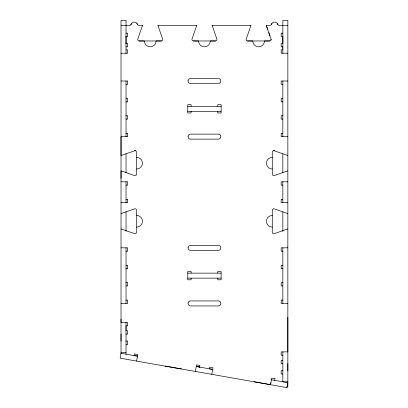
<?xml version="1.0" encoding="UTF-8"?>
<svg xmlns="http://www.w3.org/2000/svg" width="408" height="408" viewBox="0 0 408 408"><rect width="100%" height="100%" fill="white"/><g stroke="black" fill="none" stroke-linecap="round" stroke-linejoin="round"><path stroke-width="0.61" d="M121.028 341.062L121.028 334.111M121.028 178.464L121.028 136.619L127.699 136.619L127.699 133.283L126.031 133.283M126.031 172.747L126.031 153.694M287.849 363.528L287.849 370.887M287.849 317.342L287.849 351.9L281.173 351.9L281.173 355.235L282.841 355.235M121.028 25.403L129.55 25.403A1.668 1.668 0 0 0 131.121 24.291A3.335 3.335 0 0 1 137.414 24.291A1.668 1.668 0 0 0 138.985 25.403L142.504 25.403L137.736 39.306A1.668 1.668 0 0 0 139.403 40.973L161.094 40.973A1.668 1.668 0 0 0 162.761 39.306L158.059 25.883A1.673 1.673 0 0 1 157.993 25.398M250.879 25.525L212.18 25.403L216.949 39.306A1.668 1.668 0 0 1 215.281 40.973L193.596 40.973A1.668 1.668 0 0 1 191.923 39.306L196.692 25.403L157.993 25.403M287.849 25.403L279.322 25.403A1.668 1.668 0 0 1 277.751 24.291A3.335 3.335 0 0 0 271.458 24.291A1.668 1.668 0 0 1 269.887 25.403L266.373 25.525A1.703 1.703 0 0 0 266.439 25.883L271.136 39.306L271.019 39.923M134.171 355.577L134.462 353.93L137.746 354.511L136.583 361.08M195.35 371.443L196.513 364.874L199.798 365.451L199.507 367.098M209.365 368.832L209.656 367.19L212.94 367.771L211.778 374.34M270.545 384.703L271.708 378.094L274.992 378.711M274.706 380.353L274.992 378.675M137.277 357.138L137.45 356.153L121.023 353.257L120.151 358.183L286.972 387.6L287.405 385.137M286.972 387.6L287.844 382.673L270.953 379.695M270.718 383.719L270.892 382.73M130.886 24.735L131.59 23.414M271.228 24.735L271.932 23.414M161.395 40.948L156.085 40.973A5.84 5.84 0 0 1 150.246 46.813A5.84 5.84 0 0 1 144.412 40.973L139.102 40.948M215.582 40.948L210.278 40.973A5.84 5.84 0 0 1 204.439 46.813A5.84 5.84 0 0 1 198.599 40.973L193.29 40.948M269.775 40.948L264.466 40.973A5.84 5.84 0 0 1 258.626 46.813A5.84 5.84 0 0 1 252.787 40.973L247.477 40.948M126.031 33.191L127.699 33.191L127.699 36.526L125.878 36.526M282.841 33.191L281.173 33.191L281.173 36.526L282.994 36.526M125.878 43.477L127.699 43.477L127.699 46.813L126.031 46.813M282.994 43.477L281.173 43.477L281.173 46.813L282.841 46.813M126.031 49.873L127.699 49.873L127.699 53.208L121.028 53.208M282.841 49.873L281.173 49.873L281.173 53.208L287.849 53.208M121.028 81.013L127.699 81.013L127.699 84.349L126.031 84.349M287.849 81.013L281.173 81.013L281.173 84.349L282.841 84.349M126.031 98.527L127.699 98.527L127.699 101.862L125.878 101.862M282.841 98.527L281.173 98.527L281.173 101.862L282.994 101.862M187.756 106.315L221.121 106.315M187.756 111.318L221.121 111.318M125.878 115.765L127.699 115.765L127.699 119.1L126.031 119.1M282.994 115.765L281.173 115.765L281.173 119.1L282.841 119.1M282.841 133.283L281.173 133.283L281.173 136.619L287.849 136.619M134.298 150.521L135.67 150.521M273.202 150.521L274.518 150.521M121.028 181.8L127.699 181.8L127.699 185.135L126.031 185.135M287.849 181.8L281.173 181.8L281.173 185.135L282.841 185.135M126.031 199.318L127.699 199.318L127.699 202.654L121.028 202.654M282.841 199.318L281.173 199.318L281.173 202.654L287.849 202.654M121.028 247.834L127.699 247.834L127.699 251.17L126.031 251.17M287.849 247.834L281.173 247.834L281.173 251.17L282.841 251.17M126.031 265.348L127.699 265.348L127.699 268.683L125.878 268.683M282.841 265.348L281.173 265.348L281.173 268.683L282.994 268.683M187.756 273.136L221.121 273.136M187.756 278.139L221.121 278.139M125.878 282.586L127.699 282.586L127.699 285.921L126.031 285.921M282.994 282.586L281.173 282.586L281.173 285.921L282.841 285.921M126.031 300.104L127.699 300.104L127.699 303.44L121.028 303.44M282.841 300.104L281.173 300.104L281.173 303.44L287.849 303.44M125.878 334.111L127.699 334.111L127.699 330.776L126.031 330.776L126.031 325.824L127.699 325.824L127.699 322.488L121.028 322.488L121.028 170.927A1.668 1.668 0 0 1 121.502 170.998L134.931 175.695A1.668 1.668 0 0 0 136.598 174.027L136.598 152.342A1.668 1.668 0 0 0 134.931 150.674L121.502 155.371A1.668 1.668 0 0 1 121.028 155.443L121.028 20.4L126.031 20.4L126.031 53.545M125.878 341.062L127.699 341.062L127.699 344.398L126.031 344.398M121.028 352.374L126.031 352.374M282.841 360.397L281.173 360.397L281.173 363.732L282.994 363.732M282.994 370.683L281.173 370.683L281.173 374.019L282.841 374.019M287.849 381.791L282.841 381.791L282.841 351.9M134.105 355.526L137.828 356.184M199.991 367.144L196.253 366.486L212.813 369.444M209.34 368.791L213.078 369.449M165.077 366.068L181.509 368.965M254.123 381.771L270.55 384.668M273.947 150.674L287.37 155.371A1.668 1.668 0 0 0 287.849 155.443M277.282 23.414L277.986 24.735M136.945 23.414L137.649 24.735M267.612 29.238L266.439 25.883A1.663 1.663 0 0 1 266.368 25.403M268.79 32.594L269.963 35.95M282.841 47.578L282.841 48.343M287.849 386.876L287.849 20.4L282.841 20.4L282.841 53.412M282.861 36.526L282.861 43.477M282.841 81.013L282.841 136.619M282.841 153.841L282.841 172.783M282.841 181.8L282.841 202.654M282.841 211.706L282.841 231.392M282.841 247.834L282.841 303.44M217.785 106.315L217.785 104.647L221.121 104.647L221.121 112.985L217.785 112.985L217.785 111.318M217.785 273.136L217.785 271.468L221.121 271.468L221.121 279.806L217.785 279.806L217.785 278.139M191.092 106.315L191.092 104.647L187.756 104.647L187.756 112.985L191.092 112.985L191.092 111.318M191.092 273.136L191.092 271.468L187.756 271.468L187.756 279.806L191.092 279.806L191.092 278.139M126.031 81.013L126.031 136.787M126.031 181.8L126.031 202.654M126.031 211.706L126.031 231.392M126.031 247.834L126.031 303.44M126.031 322.488L126.031 354.394M126.016 36.526L126.016 43.477M121.028 319.148L121.028 353.777M271.136 39.306A1.668 1.668 0 0 1 269.469 40.973L247.784 40.973A1.668 1.668 0 0 1 246.116 39.306L250.813 25.883A1.673 1.673 0 0 0 250.884 25.403M212.252 25.883A1.678 1.678 0 0 1 212.186 25.525M142.504 25.403A1.663 1.663 0 0 1 142.433 25.883M121.028 229.01A1.668 1.668 0 0 1 121.502 229.082L134.931 233.779A1.668 1.668 0 0 0 136.598 232.111L136.598 210.426A1.668 1.668 0 0 0 134.931 208.753L121.502 213.455A1.668 1.668 0 0 1 121.028 213.522M136.598 215.429A5.84 5.84 0 0 1 142.438 221.269A5.84 5.84 0 0 1 136.598 227.108M136.598 157.345A5.84 5.84 0 0 1 142.433 163.185A5.84 5.84 0 0 1 136.598 169.024M273.947 150.674A1.668 1.668 0 0 0 272.279 152.342L272.279 174.027A1.668 1.668 0 0 0 273.947 175.695L287.37 170.998A1.668 1.668 0 0 1 287.849 170.927M287.849 213.522A1.668 1.668 0 0 1 287.37 213.455L273.947 208.758A1.668 1.668 0 0 0 272.279 210.426L272.279 232.111A1.668 1.668 0 0 0 273.947 233.779L287.37 229.082A1.668 1.668 0 0 1 287.849 229.01M272.279 169.024A5.84 5.84 0 0 1 266.439 163.185A5.84 5.84 0 0 1 272.279 157.345M272.279 227.108A5.84 5.84 0 0 1 266.439 221.269A5.84 5.84 0 0 1 272.279 215.429M196.692 25.525A1.678 1.678 0 0 1 196.625 25.883M188.073 80.554L188.073 81.467A2.504 2.504 0 0 0 190.536 83.513L218.341 83.513A2.504 2.504 0 0 0 220.84 81.013A2.504 2.504 0 0 0 218.341 78.509L190.536 78.509A2.504 2.504 0 0 0 188.073 80.554M188.073 136.165L188.073 137.073A2.504 2.504 0 0 0 190.536 139.123L218.341 139.123A2.504 2.504 0 0 0 220.84 136.619A2.504 2.504 0 0 0 218.341 134.115L190.536 134.115A2.504 2.504 0 0 0 188.073 136.165M188.073 247.376L188.073 248.288A2.504 2.504 0 0 0 190.536 250.334L218.341 250.334A2.504 2.504 0 0 0 220.84 247.834A2.504 2.504 0 0 0 218.341 245.33L190.536 245.33A2.504 2.504 0 0 0 188.073 247.376M188.073 302.986L188.073 303.894A2.504 2.504 0 0 0 190.536 305.944L218.341 305.944A2.504 2.504 0 0 0 220.84 303.44A2.504 2.504 0 0 0 218.341 300.936L190.536 300.936A2.504 2.504 0 0 0 188.073 302.986"/></g></svg>
